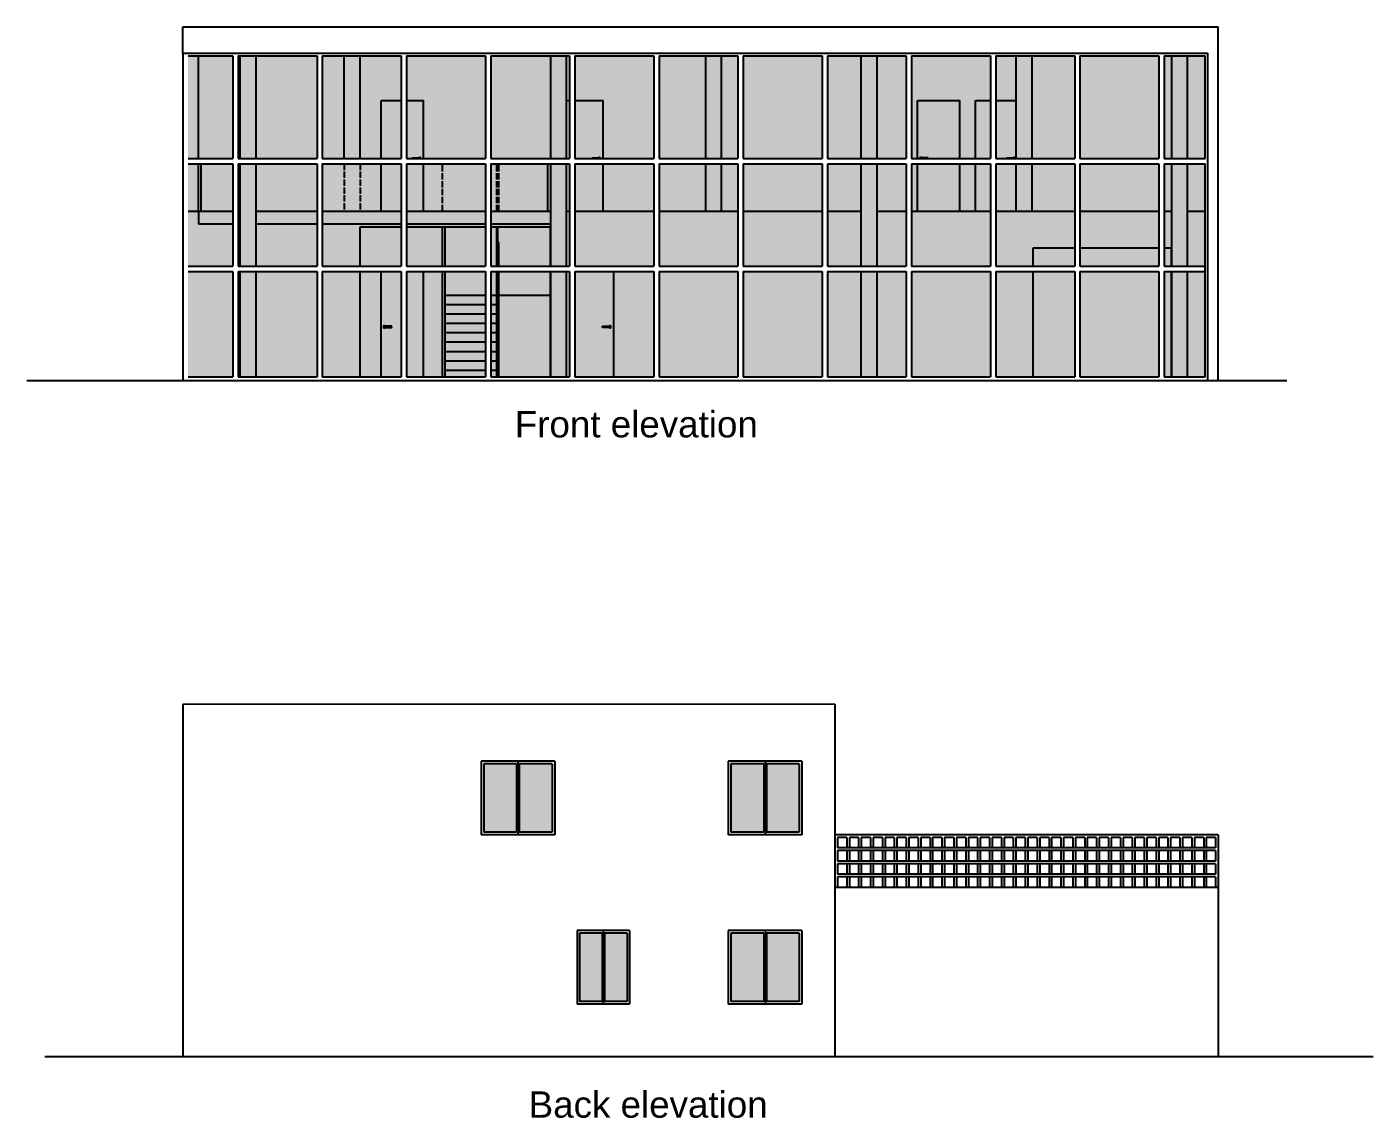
# Model space of a CAD drawing. Header units: millimetres. Extents: x 358 to 15620, y 1675 to 4228.
# Drawn here: x 6160 to 8718, y 1757 to 3831 of the extents above; entities that cross this region are included whole.
import ezdxf

# ---------------------------------------------------------------- set-up
doc = ezdxf.new("R2010")
doc.units = ezdxf.units.MM
doc.linetypes.add('ACAD_ISO02W100', pattern=[15, 12, -3])
for name, color, linetype in [('glass', 4, 'Continuous'), ('infissi', 8, 'Continuous'), ('linee a vista', 5, 'Continuous')]:
    doc.layers.add(name, color=color, linetype=linetype)
doc.styles.get("Standard").update_dxf_attribs({"font": 'arial.ttf'})

msp = doc.modelspace()

# ---------------------------------------------------------------- hatches: boundary and pattern name
at = {"layer": 'glass', "transparency": 33554470}
h = msp.add_hatch(color=256, dxfattribs=at)
h.dxf.hatch_style = 1
h.paths.add_polyline_path([(6551, 3776), (6466, 3776), (6466, 3581), (6551, 3581)])
h.paths.add_polyline_path([(6711, 3776), (6561, 3776), (6561, 3581), (6711, 3581)])
h.paths.add_polyline_path([(6871, 3776), (6721, 3776), (6721, 3581), (6871, 3581)])
h.paths.add_polyline_path([(7031, 3776), (6881, 3776), (6881, 3581), (7031, 3581)])
h.paths.add_polyline_path([(7191, 3776), (7041, 3776), (7041, 3581), (7191, 3581)])
h.paths.add_polyline_path([(7351, 3776), (7201, 3776), (7201, 3581), (7351, 3581)])
h.paths.add_polyline_path([(7511, 3776), (7361, 3776), (7361, 3581), (7511, 3581)])
h.paths.add_polyline_path([(7671, 3776), (7521, 3776), (7521, 3581), (7671, 3581)])
h.paths.add_polyline_path([(7831, 3776), (7681, 3776), (7681, 3581), (7831, 3581)])
h.paths.add_polyline_path([(7991, 3776), (7841, 3776), (7841, 3581), (7991, 3581)])
h.paths.add_polyline_path([(8151, 3776), (8001, 3776), (8001, 3581), (8151, 3581)])
h.paths.add_polyline_path([(8311, 3776), (8161, 3776), (8161, 3581), (8311, 3581)])
h.paths.add_polyline_path([(8398.8, 3776), (8321, 3776), (8321, 3581), (8398.8, 3581)])
h.paths.add_polyline_path([(8398.8, 3571), (8321, 3571), (8321, 3376), (8398.8, 3376)])
h.paths.add_polyline_path([(8311, 3571), (8161, 3571), (8161, 3376), (8311, 3376)])
h.paths.add_polyline_path([(8151, 3571), (8001, 3571), (8001, 3376), (8151, 3376)])
h.paths.add_polyline_path([(7991, 3571), (7841, 3571), (7841, 3376), (7991, 3376)])
h.paths.add_polyline_path([(7831, 3571), (7681, 3571), (7681, 3376), (7831, 3376)])
h.paths.add_polyline_path([(7671, 3571), (7521, 3571), (7521, 3376), (7671, 3376)])
h.paths.add_polyline_path([(7511, 3571), (7361, 3571), (7361, 3376), (7511, 3376)])
h.paths.add_polyline_path([(7351, 3571), (7201, 3571), (7201, 3376), (7351, 3376)])
h.paths.add_polyline_path([(7191, 3571), (7041, 3571), (7041, 3376), (7191, 3376)])
h.paths.add_polyline_path([(7031, 3571), (6881, 3571), (6881, 3376), (7031, 3376)])
h.paths.add_polyline_path([(6871, 3571), (6721, 3571), (6721, 3376), (6871, 3376)])
h.paths.add_polyline_path([(6711, 3571), (6561, 3571), (6561, 3376), (6711, 3376)])
h.paths.add_polyline_path([(6551, 3571), (6466, 3571), (6466, 3376), (6551, 3376)])
h.paths.add_polyline_path([(6551, 3366), (6466, 3366), (6466, 3166), (6551, 3166)])
h.paths.add_polyline_path([(6711, 3366), (6561, 3366), (6561, 3166), (6711, 3166)])
h.paths.add_polyline_path([(6871, 3366), (6721, 3366), (6721, 3166), (6871, 3166)])
h.paths.add_polyline_path([(7031, 3366), (6881, 3366), (6881, 3166), (7031, 3166)])
h.paths.add_polyline_path([(7191, 3366), (7041, 3366), (7041, 3166), (7191, 3166)])
h.paths.add_polyline_path([(7351, 3366), (7201, 3366), (7201, 3166), (7351, 3166)])
h.paths.add_polyline_path([(7511, 3366), (7361, 3366), (7361, 3166), (7511, 3166)])
h.paths.add_polyline_path([(7671, 3366), (7521, 3366), (7521, 3166), (7671, 3166)])
h.paths.add_polyline_path([(7831, 3366), (7681, 3366), (7681, 3166), (7831, 3166)])
h.paths.add_polyline_path([(7991, 3366), (7841, 3366), (7841, 3166), (7991, 3166)])
h.paths.add_polyline_path([(8151, 3366), (8001, 3366), (8001, 3166), (8151, 3166)])
h.paths.add_polyline_path([(8311, 3366), (8161, 3366), (8161, 3166), (8311, 3166)])
h.paths.add_polyline_path([(8398.8, 3366), (8321, 3366), (8321, 3166), (8398.8, 3166)])
at = {"layer": 'glass', "transparency": 33554483}
h = msp.add_hatch(color=256, dxfattribs=at)
h.dxf.hatch_style = 1
h.paths.add_polyline_path([(6792.8, 3571), (6762.8, 3571), (6762.8, 3481), (6792.8, 3481)])
h.paths.add_polyline_path([(6551, 3481), (6551, 3571), (6490.9, 3571), (6490.9, 3481)])
h.paths.add_polyline_path([(6561, 3571), (6561, 3481), (6564.5, 3481), (6564.5, 3571)])
h.paths.add_polyline_path([(6711, 3481), (6711, 3571), (6594.5, 3571), (6594.5, 3481)])
h.paths.add_polyline_path([(6721, 3571), (6721, 3481), (6762.8, 3481), (6762.8, 3571)])
h.paths.add_polyline_path([(6871, 3481), (6871, 3571), (6792.8, 3571), (6792.8, 3481)])
h.paths.add_polyline_path([(7041, 3571), (7041, 3481), (7149.6, 3481), (7149.6, 3571)])
h.paths.add_polyline_path([(7031, 3481), (7031, 3571), (6881, 3571), (6881, 3481)])
at = {"layer": 'glass', "transparency": 33554470}
h = msp.add_hatch(color=256, dxfattribs=at)
h.dxf.hatch_style = 1
h.paths.add_polyline_path([(7027.7, 2300.7), (7090.2, 2300.7), (7090.2, 2430.7), (7027.7, 2430.7)])
h.paths.add_polyline_path([(7157.7, 2430.7), (7095.2, 2430.7), (7095.2, 2300.7), (7157.7, 2300.7)])
h.paths.add_polyline_path([(7497.5, 2300.7), (7560, 2300.7), (7560, 2430.7), (7497.5, 2430.7)])
h.paths.add_polyline_path([(7565, 2300.7), (7627.5, 2300.7), (7627.5, 2430.7), (7565, 2430.7)])
h.paths.add_polyline_path([(7627.5, 2108.7), (7565, 2108.7), (7565, 1978.7), (7627.5, 1978.7)])
h.paths.add_polyline_path([(7560, 2108.7), (7497.5, 2108.7), (7497.5, 1978.7), (7560, 1978.7)])
h.paths.add_polyline_path([(7257.6, 1978.7), (7300.1, 1978.7), (7300.1, 2108.7), (7257.6, 2108.7)])
h.paths.add_polyline_path([(7252.6, 2108.7), (7210.1, 2108.7), (7210.1, 1978.7), (7252.6, 1978.7)])

# ---------------------------------------------------------------- linework, layer by layer
for p, q in [((6159.5, 3159), (8554.1, 3159)), ((8718.1, 1873.7), (6193.4, 1873.7))]:
    msp.add_line(p, q)
at = {"layer": 'infissi'}
for p, q in [((6833, 3691), (6871, 3691)), ((6833, 3581), (6833, 3691)), ((6881, 3691), (6913.2, 3691)), ((6913.2, 3581), (6913.2, 3691)), ((7184.6, 3691), (7191, 3691)), ((7201, 3691), (7254.9, 3691)), ((7254.9, 3581), (7254.9, 3691)), ((7852.4, 3691), (7932.6, 3691)), ((7852.4, 3581), (7852.4, 3691)), ((7932.6, 3581), (7932.6, 3691)), ((7962.6, 3691), (7991, 3691)), ((7962.6, 3581), (7962.6, 3691)), ((8001, 3691), (8039.9, 3691)), ((6891.9, 3581), (6891.9, 3582.2)), ((6891.9, 3582.2), (6906.9, 3582.2)), ((6906.9, 3582.2), (6906.9, 3581)), ((7233.6, 3581), (7233.6, 3582.2)), ((7233.6, 3582.2), (7248.6, 3582.2)), ((7248.6, 3582.2), (7248.6, 3581)), ((7872.4, 3582.2), (7857.4, 3582.2)), ((7857.4, 3582.2), (7857.4, 3581)), ((7872.4, 3581), (7872.4, 3582.2)), ((8021.5, 3581), (8021.5, 3582.2)), ((8021.5, 3582.2), (8036.5, 3582.2)), ((8036.5, 3582.2), (8036.5, 3581)), ((6833, 3481), (6833, 3571)), ((6913.2, 3481), (6913.2, 3571)), ((7254.9, 3481), (7254.9, 3571)), ((7852.4, 3481), (7852.4, 3571)), ((7932.6, 3481), (7932.6, 3571)), ((7962.6, 3481), (7962.6, 3571)), ((6833, 3166), (6833, 3366)), ((6913.2, 3166), (6913.2, 3366)), ((7274.9, 3166), (7274.9, 3366)), ((6833, 3166), (6833, 3261)), ((6853, 3262.2), (6838, 3262.2)), ((6838, 3262.2), (6838, 3259.7)), ((6838, 3259.7), (6853, 3259.7)), ((6853, 3259.7), (6853, 3262.2)), ((7253.6, 3259.7), (7253.6, 3262.2)), ((7253.6, 3262.2), (7268.6, 3262.2)), ((7268.6, 3259.7), (7253.6, 3259.7)), ((7268.6, 3262.2), (7268.6, 3259.7)), ((7022.7, 2435.7), (7022.7, 2295.7)), ((7162.7, 2435.7), (7022.7, 2435.7)), ((7027.7, 2430.7), (7027.7, 2300.7)), ((7090.2, 2430.7), (7027.7, 2430.7)), ((7090.2, 2430.7), (7090.2, 2300.7)), ((7092.7, 2435.7), (7092.7, 2295.7)), ((7157.7, 2430.7), (7095.2, 2430.7)), ((7095.2, 2430.7), (7095.2, 2300.7)), ((7157.7, 2430.7), (7157.7, 2300.7)), ((7162.7, 2435.7), (7162.7, 2295.7)), ((7492.5, 2435.7), (7492.5, 2295.7)), ((7632.5, 2435.7), (7492.5, 2435.7)), ((7497.5, 2430.7), (7497.5, 2300.7)), ((7560, 2430.7), (7497.5, 2430.7)), ((7560, 2430.7), (7560, 2300.7)), ((7562.5, 2435.7), (7562.5, 2295.7)), ((7627.5, 2430.7), (7565, 2430.7)), ((7565, 2430.7), (7565, 2300.7)), ((7627.5, 2430.7), (7627.5, 2300.7)), ((7632.5, 2435.7), (7632.5, 2295.7)), ((7162.7, 2295.7), (7022.7, 2295.7)), ((7090.2, 2300.7), (7027.7, 2300.7)), ((7157.7, 2300.7), (7095.2, 2300.7)), ((7632.5, 2295.7), (7492.5, 2295.7)), ((7560, 2300.7), (7497.5, 2300.7)), ((7627.5, 2300.7), (7565, 2300.7)), ((7205.1, 2113.7), (7205.1, 1973.7)), ((7305.1, 2113.7), (7205.1, 2113.7)), ((7210.1, 2108.7), (7210.1, 1978.7)), ((7252.6, 2108.7), (7210.1, 2108.7)), ((7252.6, 2108.7), (7252.6, 1978.7)), ((7255.1, 2113.7), (7255.1, 1973.7)), ((7300.1, 2108.7), (7257.6, 2108.7)), ((7257.6, 2108.7), (7257.6, 1978.7)), ((7300.1, 2108.7), (7300.1, 1978.7)), ((7305.1, 2113.7), (7305.1, 1973.7)), ((7492.5, 2113.7), (7492.5, 1973.7)), ((7632.5, 2113.7), (7492.5, 2113.7)), ((7497.5, 2108.7), (7497.5, 1978.7)), ((7560, 2108.7), (7497.5, 2108.7)), ((7560, 2108.7), (7560, 1978.7)), ((7562.5, 2113.7), (7562.5, 1973.7)), ((7627.5, 2108.7), (7565, 2108.7)), ((7565, 2108.7), (7565, 1978.7)), ((7627.5, 2108.7), (7627.5, 1978.7)), ((7632.5, 2113.7), (7632.5, 1973.7)), ((7305.1, 1973.7), (7205.1, 1973.7)), ((7252.6, 1978.7), (7210.1, 1978.7)), ((7300.1, 1978.7), (7257.6, 1978.7)), ((7632.5, 1973.7), (7492.5, 1973.7)), ((7560, 1978.7), (7497.5, 1978.7)), ((7627.5, 1978.7), (7565, 1978.7))]:
    msp.add_line(p, q, dxfattribs=at)
for centre, start, end in [((6905.9, 3581), 0, 141.3178), ((7247.6, 3581), 0, 141.3178), ((7858.4, 3581), 38.6822, 180), ((8035.5, 3581), 0, 141.3178), ((6839, 3261), 38.6822, 321.3178), ((7267.6, 3261), 218.6822, 141.3178)]:
    msp.add_arc(centre, 2, start, end, dxfattribs=at)
at = {"layer": 'linee a vista'}
for p, q in [((6456, 3781), (6456, 3831)), ((6456, 3831), (8423.8, 3831)), ((8423.8, 3159), (8423.8, 3831)), ((6456, 3781), (8403.8, 3781)), ((6456, 3781), (6456, 3159)), ((6466, 3776), (6551, 3776)), ((6485.9, 3581), (6485.9, 3776)), ((6551, 3776), (6551, 3581)), ((6561, 3776), (6561, 3581)), ((6561, 3776), (6711, 3776)), ((6564.5, 3776), (6564.5, 3581)), ((6594.5, 3776), (6594.5, 3581)), ((6711, 3776), (6711, 3581)), ((6721, 3776), (6721, 3581)), ((6721, 3776), (6871, 3776)), ((6762.8, 3581), (6762.8, 3776)), ((6792.8, 3581), (6792.8, 3776)), ((6871, 3776), (6871, 3581)), ((6881, 3776), (6881, 3581)), ((6881, 3776), (7031, 3776)), ((7031, 3776), (7031, 3581)), ((7041, 3776), (7041, 3581)), ((7041, 3776), (7191, 3776)), ((7154.7, 3776), (7154.7, 3581)), ((7184.7, 3776), (7184.7, 3581)), ((7191, 3776), (7191, 3581)), ((7201, 3776), (7201, 3581)), ((7201, 3776), (7351, 3776)), ((7351, 3776), (7351, 3581)), ((7361, 3776), (7361, 3581)), ((7361, 3776), (7511, 3776)), ((7449.7, 3581), (7449.7, 3776)), ((7479.7, 3581), (7479.7, 3776)), ((7511, 3776), (7511, 3581)), ((7521, 3776), (7521, 3581)), ((7521, 3776), (7671, 3776)), ((7671, 3776), (7671, 3581)), ((7681, 3776), (7681, 3581)), ((7681, 3776), (7831, 3776)), ((7744.8, 3776), (7744.8, 3581)), ((7774.8, 3776), (7774.8, 3581)), ((7831, 3776), (7831, 3581)), ((7841, 3776), (7841, 3581)), ((7841, 3776), (7991, 3776)), ((7991, 3776), (7991, 3581)), ((8001, 3776), (8001, 3581)), ((8001, 3776), (8151, 3776)), ((8039.9, 3581), (8039.9, 3776)), ((8069.9, 3581), (8069.9, 3776)), ((8151, 3776), (8151, 3581)), ((8161, 3776), (8161, 3581)), ((8161, 3776), (8311, 3776)), ((8311, 3776), (8311, 3581)), ((8321, 3776), (8321, 3581)), ((8321, 3776), (8398.8, 3776)), ((8335, 3776), (8335, 3581)), ((8365, 3776), (8365, 3581)), ((8398.8, 3581), (8398.8, 3776)), ((8403.8, 3159), (8403.8, 3781)), ((6466, 3581), (6551, 3581)), ((6466, 3571), (6551, 3571)), ((6485.9, 3581), (6551, 3581)), ((6485.9, 3481), (6485.9, 3571)), ((6490.9, 3481), (6490.9, 3571)), ((6551, 3571), (6551, 3376)), ((6561, 3581), (6711, 3581)), ((6561, 3581), (6564.5, 3581)), ((6561, 3571), (6561, 3376)), ((6561, 3571), (6711, 3571)), ((6564.5, 3571), (6564.5, 3376)), ((6594.5, 3581), (6711, 3581)), ((6594.5, 3571), (6594.5, 3376)), ((6711, 3571), (6711, 3376)), ((6721, 3581), (6871, 3581)), ((6721, 3581), (6871, 3581)), ((6721, 3571), (6871, 3571)), ((6721, 3571), (6721, 3376)), ((6871, 3571), (6871, 3376)), ((6881, 3581), (7031, 3581)), ((6881, 3581), (7031, 3581)), ((6881, 3571), (6881, 3376)), ((6881, 3571), (7031, 3571)), ((7031, 3571), (7031, 3376)), ((7041, 3581), (7191, 3581)), ((7041, 3581), (7154.6, 3581)), ((7041, 3571), (7191, 3571)), ((7041, 3571), (7041, 3376)), ((7149.6, 3481), (7149.6, 3571)), ((7154.7, 3571), (7154.7, 3376)), ((7184.7, 3571), (7184.7, 3376)), ((7191, 3571), (7191, 3376)), ((7201, 3581), (7351, 3581)), ((7201, 3571), (7351, 3571)), ((7201, 3571), (7201, 3376)), ((7351, 3571), (7351, 3376)), ((7361, 3581), (7511, 3581)), ((7361, 3571), (7361, 3376)), ((7361, 3571), (7511, 3571)), ((7449.7, 3481), (7449.7, 3571)), ((7479.7, 3481), (7479.7, 3571)), ((7511, 3571), (7511, 3376)), ((7521, 3581), (7671, 3581)), ((7521, 3571), (7671, 3571)), ((7521, 3571), (7521, 3376)), ((7671, 3571), (7671, 3376)), ((7681, 3581), (7831, 3581)), ((7681, 3571), (7831, 3571)), ((7681, 3571), (7681, 3376)), ((7744.8, 3571), (7744.8, 3376)), ((7774.8, 3571), (7774.8, 3376)), ((7831, 3571), (7831, 3376)), ((7841, 3581), (7991, 3581)), ((7841, 3571), (7991, 3571)), ((7841, 3571), (7841, 3376)), ((7991, 3571), (7991, 3376)), ((8001, 3581), (8151, 3581)), ((8001, 3571), (8151, 3571)), ((8001, 3571), (8001, 3376)), ((8039.9, 3481), (8039.9, 3571)), ((8069.9, 3481), (8069.9, 3571)), ((8151, 3571), (8151, 3376)), ((8161, 3581), (8311, 3581)), ((8161, 3571), (8311, 3571)), ((8161, 3571), (8161, 3376)), ((8311, 3571), (8311, 3376)), ((8321, 3581), (8398.8, 3581)), ((8321, 3571), (8398.8, 3571)), ((8321, 3571), (8321, 3376)), ((8335, 3571), (8335, 3376)), ((8365, 3571), (8365, 3376)), ((8398.8, 3166), (8398.8, 3571)), ((6466, 3481), (6551, 3481)), ((6485.9, 3481), (6485.9, 3457)), ((6561, 3481), (6564.5, 3481)), ((6594.5, 3481), (6711, 3481)), ((6721, 3481), (6871, 3481)), ((6881, 3481), (7031, 3481)), ((7041, 3481), (7154.7, 3481)), ((7154.6, 3481), (7154.6, 3457)), ((7184.7, 3481), (7191, 3481)), ((7201, 3481), (7351, 3481)), ((7361, 3481), (7511, 3481)), ((7521, 3481), (7671, 3481)), ((7681, 3481), (7744.8, 3481)), ((7774.8, 3481), (7831, 3481)), ((7841, 3481), (7991, 3481)), ((8001, 3481), (8151, 3481)), ((8161, 3481), (8311, 3481)), ((8321, 3481), (8335, 3481)), ((8365, 3481), (8398.8, 3481)), ((6485.9, 3457), (6551, 3457)), ((6561, 3457), (6564.5, 3457)), ((6594.5, 3457), (6711, 3457)), ((6721, 3457), (6871, 3457)), ((6881, 3457), (7031, 3457)), ((7041, 3457), (7154.6, 3457)), ((6792.8, 3451), (6871, 3451)), ((6792.8, 3376), (6792.8, 3451)), ((6881, 3451), (7031, 3451)), ((6949.7, 3376), (6949.7, 3451)), ((6954.7, 3376), (6954.7, 3451)), ((7041, 3451), (7154.7, 3451)), ((7052.7, 3376), (7052.7, 3451)), ((7054.7, 3421.2), (7054.7, 3451)), ((7154.7, 3376), (7154.7, 3451)), ((7052.7, 3421.2), (7056.7, 3421.3)), ((7056.7, 3376), (7056.7, 3421.3)), ((8072.2, 3411), (8151, 3411)), ((8072.2, 3376), (8072.2, 3411)), ((8161, 3411), (8311, 3411)), ((8321, 3411), (8335, 3411)), ((8335, 3376), (8335, 3411)), ((6466, 3376), (6551, 3376)), ((6466, 3366), (6551, 3366)), ((6551, 3366), (6551, 3166)), ((6561, 3376), (6711, 3376)), ((6561, 3366), (6711, 3366)), ((6561, 3366), (6561, 3166)), ((6564.5, 3366), (6564.5, 3166)), ((6594.5, 3366), (6594.5, 3166)), ((6711, 3366), (6711, 3166)), ((6721, 3376), (6871, 3376)), ((6721, 3366), (6721, 3166)), ((6721, 3366), (6871, 3366)), ((6792.8, 3166), (6792.8, 3366)), ((6871, 3366), (6871, 3166)), ((6881, 3376), (7031, 3376)), ((6881, 3366), (7031, 3366)), ((6881, 3366), (6881, 3166)), ((6949.7, 3166), (6949.7, 3366)), ((6954.7, 3166), (6954.7, 3366)), ((7031, 3366), (7031, 3166)), ((7041, 3376), (7191, 3376)), ((7041, 3366), (7191, 3366)), ((7041, 3366), (7041, 3166)), ((7052.7, 3166), (7052.7, 3366)), ((7056.7, 3166), (7056.7, 3366)), ((7154.7, 3166), (7154.7, 3366)), ((7154.7, 3366), (7154.7, 3166)), ((7184.7, 3366), (7184.7, 3166)), ((7191, 3366), (7191, 3166)), ((7201, 3376), (7351, 3376)), ((7201, 3366), (7351, 3366)), ((7201, 3366), (7201, 3166)), ((7351, 3366), (7351, 3166)), ((7361, 3376), (7511, 3376)), ((7361, 3366), (7511, 3366)), ((7361, 3366), (7361, 3166)), ((7511, 3366), (7511, 3166)), ((7521, 3376), (7671, 3376)), ((7521, 3366), (7521, 3166)), ((7521, 3366), (7671, 3366)), ((7671, 3366), (7671, 3166)), ((7681, 3376), (7831, 3376)), ((7681, 3366), (7831, 3366)), ((7681, 3366), (7681, 3166)), ((7744.8, 3366), (7744.8, 3166)), ((7774.8, 3366), (7774.8, 3166)), ((7831, 3366), (7831, 3166)), ((7841, 3376), (7991, 3376)), ((7841, 3366), (7991, 3366)), ((7841, 3366), (7841, 3166)), ((7991, 3366), (7991, 3166)), ((8001, 3376), (8151, 3376)), ((8001, 3366), (8151, 3366)), ((8001, 3366), (8001, 3166)), ((8072.2, 3166), (8072.2, 3366)), ((8151, 3366), (8151, 3166)), ((8161, 3376), (8311, 3376)), ((8161, 3366), (8311, 3366)), ((8161, 3366), (8161, 3166)), ((8311, 3366), (8311, 3166)), ((8321, 3376), (8398.8, 3376)), ((8321, 3366), (8398.8, 3366)), ((8321, 3366), (8321, 3166)), ((8335, 3166), (8335, 3366)), ((8335, 3366), (8335, 3166)), ((8365, 3366), (8365, 3166)), ((6954.7, 3321.2), (7031, 3321.2)), ((6954.7, 3303.4), (7031, 3303.4)), ((7041, 3321.2), (7052.7, 3321.2)), ((7041, 3303.4), (7052.7, 3303.4)), ((7056.7, 3321.3), (7154.7, 3321.2)), ((6954.7, 3285.6), (7031, 3285.6)), ((7041, 3285.6), (7052.7, 3285.6)), ((6954.7, 3267.8), (7031, 3267.8)), ((6954.7, 3250), (7031, 3250)), ((7041, 3267.8), (7052.7, 3267.8)), ((7041, 3250), (7052.7, 3250)), ((6954.7, 3232.2), (7031, 3232.2)), ((7041, 3232.2), (7052.7, 3232.2)), ((6954.7, 3214.4), (7031, 3214.4)), ((7041, 3214.4), (7052.7, 3214.4)), ((6954.7, 3196.6), (7031, 3196.6)), ((6954.7, 3178.8), (7031, 3178.8)), ((7041, 3196.6), (7052.7, 3196.6)), ((7041, 3178.8), (7052.7, 3178.8)), ((6466, 3166), (6551, 3166)), ((6561, 3166), (6711, 3166)), ((6721, 3166), (6871, 3166)), ((6881, 3166), (7031, 3166)), ((7041, 3166), (7191, 3166)), ((7201, 3166), (7351, 3166)), ((7361, 3166), (7511, 3166)), ((7521, 3166), (7671, 3166)), ((7681, 3166), (7831, 3166)), ((7841, 3166), (7991, 3166)), ((8001, 3166), (8151, 3166)), ((8161, 3166), (8311, 3166)), ((8321, 3166), (8398.8, 3166)), ((7695.1, 2544), (6456, 2543.5)), ((6456, 2543.5), (6456, 1873.7)), ((7695.1, 2544), (7695.1, 1873.7)), ((8423.8, 2295.7), (7695.1, 2295.7)), ((7700.1, 2290.7), (7700.1, 2270.7)), ((7717.7, 2290.7), (7700.1, 2290.7)), ((7717.7, 2290.7), (7717.7, 2270.7)), ((7722.7, 2290.7), (7722.7, 2270.7)), ((7740.3, 2290.7), (7722.7, 2290.7)), ((7740.3, 2290.7), (7740.3, 2270.7)), ((7745.3, 2290.7), (7745.3, 2270.7)), ((7762.9, 2290.7), (7745.3, 2290.7)), ((7762.9, 2290.7), (7762.9, 2270.7)), ((7767.9, 2290.7), (7767.9, 2270.7)), ((7785.6, 2290.7), (7767.9, 2290.7)), ((7785.6, 2290.7), (7785.6, 2270.7)), ((7790.6, 2290.7), (7790.6, 2270.7)), ((7808.2, 2290.7), (7790.6, 2290.7)), ((7808.2, 2290.7), (7808.2, 2270.7)), ((7813.2, 2290.7), (7813.2, 2270.7)), ((7830.8, 2290.7), (7813.2, 2290.7)), ((7830.8, 2290.7), (7830.8, 2270.7)), ((7835.8, 2290.7), (7835.8, 2270.7)), ((7853.4, 2290.7), (7835.8, 2290.7)), ((7853.4, 2290.7), (7853.4, 2270.7)), ((7858.4, 2290.7), (7858.4, 2270.7)), ((7876, 2290.7), (7858.4, 2290.7)), ((7876, 2290.7), (7876, 2270.7)), ((7881, 2290.7), (7881, 2270.7)), ((7898.6, 2290.7), (7881, 2290.7)), ((7898.6, 2290.7), (7898.6, 2270.7)), ((7903.6, 2290.7), (7903.6, 2270.7)), ((7921.3, 2290.7), (7903.6, 2290.7)), ((7921.3, 2290.7), (7921.3, 2270.7)), ((7926.3, 2290.7), (7926.3, 2270.7)), ((7943.9, 2290.7), (7926.3, 2290.7)), ((7943.9, 2290.7), (7943.9, 2270.7)), ((7948.9, 2290.7), (7948.9, 2270.7)), ((7966.5, 2290.7), (7948.9, 2290.7)), ((7966.5, 2290.7), (7966.5, 2270.7)), ((7971.5, 2290.7), (7971.5, 2270.7)), ((7989.1, 2290.7), (7971.5, 2290.7)), ((7989.1, 2290.7), (7989.1, 2270.7)), ((7994.1, 2290.7), (7994.1, 2270.7)), ((8011.7, 2290.7), (7994.1, 2290.7)), ((8011.7, 2290.7), (8011.7, 2270.7)), ((8016.7, 2290.7), (8016.7, 2270.7)), ((8034.3, 2290.7), (8016.7, 2290.7)), ((8034.3, 2290.7), (8034.3, 2270.7)), ((8039.3, 2290.7), (8039.3, 2270.7)), ((8057, 2290.7), (8039.3, 2290.7)), ((8057, 2290.7), (8057, 2270.7)), ((8062, 2290.7), (8062, 2270.7)), ((8079.6, 2290.7), (8062, 2290.7)), ((8079.6, 2290.7), (8079.6, 2270.7)), ((8084.6, 2290.7), (8084.6, 2270.7)), ((8102.2, 2290.7), (8084.6, 2290.7)), ((8102.2, 2290.7), (8102.2, 2270.7)), ((8107.2, 2290.7), (8107.2, 2270.7)), ((8124.8, 2290.7), (8107.2, 2290.7)), ((8124.8, 2290.7), (8124.8, 2270.7)), ((8129.8, 2290.7), (8129.8, 2270.7)), ((8147.4, 2290.7), (8129.8, 2290.7)), ((8147.4, 2290.7), (8147.4, 2270.7)), ((8152.4, 2290.7), (8152.4, 2270.7)), ((8170, 2290.7), (8152.4, 2290.7)), ((8170, 2290.7), (8170, 2270.7)), ((8175, 2290.7), (8175, 2270.7)), ((8192.6, 2290.7), (8175, 2290.7)), ((8192.6, 2290.7), (8192.6, 2270.7)), ((8197.6, 2290.7), (8197.6, 2270.7)), ((8215.3, 2290.7), (8197.6, 2290.7)), ((8215.3, 2290.7), (8215.3, 2270.7)), ((8220.3, 2290.7), (8220.3, 2270.7)), ((8237.9, 2290.7), (8220.3, 2290.7)), ((8237.9, 2290.7), (8237.9, 2270.7)), ((8242.9, 2290.7), (8242.9, 2270.7)), ((8260.5, 2290.7), (8242.9, 2290.7)), ((8260.5, 2290.7), (8260.5, 2270.7)), ((8265.5, 2290.7), (8265.5, 2270.7)), ((8283.1, 2290.7), (8265.5, 2290.7)), ((8283.1, 2290.7), (8283.1, 2270.7)), ((8288.1, 2290.7), (8288.1, 2270.7)), ((8305.7, 2290.7), (8288.1, 2290.7)), ((8305.7, 2290.7), (8305.7, 2270.7)), ((8310.7, 2290.7), (8310.7, 2270.7)), ((8328.3, 2290.7), (8310.7, 2290.7)), ((8328.3, 2290.7), (8328.3, 2270.7)), ((8333.3, 2290.7), (8333.3, 2270.7)), ((8351, 2290.7), (8333.3, 2290.7)), ((8351, 2290.7), (8351, 2270.7)), ((8356, 2290.7), (8356, 2270.7)), ((8373.6, 2290.7), (8356, 2290.7)), ((8373.6, 2290.7), (8373.6, 2270.7)), ((8378.6, 2290.7), (8378.6, 2270.7)), ((8396.2, 2290.7), (8378.6, 2290.7)), ((8396.2, 2290.7), (8396.2, 2270.7)), ((8418.8, 2290.7), (8401.2, 2290.7)), ((8401.2, 2290.7), (8401.2, 2270.7)), ((8418.8, 2290.7), (8418.8, 2270.7)), ((8423.8, 2295.7), (8423.8, 1873.7)), ((8418.8, 2270.7), (7700.1, 2270.7)), ((8418.8, 2265.7), (7700.1, 2265.7)), ((7700.1, 2265.7), (7700.1, 2245.7)), ((7717.7, 2265.7), (7717.7, 2245.7)), ((7722.7, 2265.7), (7722.7, 2245.7)), ((7740.3, 2265.7), (7740.3, 2245.7)), ((7745.3, 2265.7), (7745.3, 2245.7)), ((7762.9, 2265.7), (7762.9, 2245.7)), ((7767.9, 2265.7), (7767.9, 2245.7)), ((7785.6, 2265.7), (7785.6, 2245.7)), ((7790.6, 2265.7), (7790.6, 2245.7)), ((7808.2, 2265.7), (7808.2, 2245.7)), ((7813.2, 2265.7), (7813.2, 2245.7)), ((7830.8, 2265.7), (7830.8, 2245.7)), ((7835.8, 2265.7), (7835.8, 2245.7)), ((7853.4, 2265.7), (7853.4, 2245.7)), ((7858.4, 2265.7), (7858.4, 2245.7)), ((7876, 2265.7), (7876, 2245.7)), ((7881, 2265.7), (7881, 2245.7)), ((7898.6, 2265.7), (7898.6, 2245.7)), ((7903.6, 2265.7), (7903.6, 2245.7)), ((7921.3, 2265.7), (7921.3, 2245.7)), ((7926.3, 2265.7), (7926.3, 2245.7)), ((7943.9, 2265.7), (7943.9, 2245.7)), ((7948.9, 2265.7), (7948.9, 2245.7)), ((7966.5, 2265.7), (7966.5, 2245.7)), ((7971.5, 2265.7), (7971.5, 2245.7)), ((7989.1, 2265.7), (7989.1, 2245.7)), ((7994.1, 2265.7), (7994.1, 2245.7)), ((8011.7, 2265.7), (8011.7, 2245.7)), ((8016.7, 2265.7), (8016.7, 2245.7)), ((8034.3, 2265.7), (8034.3, 2245.7)), ((8039.3, 2265.7), (8039.3, 2245.7)), ((8057, 2265.7), (8057, 2245.7)), ((8062, 2265.7), (8062, 2245.7)), ((8079.6, 2265.7), (8079.6, 2245.7)), ((8084.6, 2265.7), (8084.6, 2245.7)), ((8102.2, 2265.7), (8102.2, 2245.7)), ((8107.2, 2265.7), (8107.2, 2245.7)), ((8124.8, 2265.7), (8124.8, 2245.7)), ((8129.8, 2265.7), (8129.8, 2245.7)), ((8147.4, 2265.7), (8147.4, 2245.7)), ((8152.4, 2265.7), (8152.4, 2245.7)), ((8170, 2265.7), (8170, 2245.7)), ((8175, 2265.7), (8175, 2245.7)), ((8192.6, 2265.7), (8192.6, 2245.7)), ((8197.6, 2265.7), (8197.6, 2245.7)), ((8215.3, 2265.7), (8215.3, 2245.7)), ((8220.3, 2265.7), (8220.3, 2245.7)), ((8237.9, 2265.7), (8237.9, 2245.7)), ((8242.9, 2265.7), (8242.9, 2245.7)), ((8260.5, 2265.7), (8260.5, 2245.7)), ((8265.5, 2265.7), (8265.5, 2245.7)), ((8283.1, 2265.7), (8283.1, 2245.7)), ((8288.1, 2265.7), (8288.1, 2245.7)), ((8305.7, 2265.7), (8305.7, 2245.7)), ((8310.7, 2265.7), (8310.7, 2245.7)), ((8328.3, 2265.7), (8328.3, 2245.7)), ((8333.3, 2265.7), (8333.3, 2245.7)), ((8351, 2265.7), (8351, 2245.7)), ((8356, 2265.7), (8356, 2245.7)), ((8373.6, 2265.7), (8373.6, 2245.7)), ((8378.6, 2265.7), (8378.6, 2245.7)), ((8396.2, 2265.7), (8396.2, 2245.7)), ((8401.2, 2265.7), (8401.2, 2245.7)), ((8418.8, 2265.7), (8418.8, 2245.7)), ((8418.8, 2245.7), (7700.1, 2245.7)), ((8418.8, 2240.7), (7700.1, 2240.7)), ((7700.1, 2240.7), (7700.1, 2220.7)), ((7717.7, 2240.7), (7717.7, 2220.7)), ((7722.7, 2240.7), (7722.7, 2220.7)), ((7740.3, 2240.7), (7740.3, 2220.7)), ((7745.3, 2240.7), (7745.3, 2220.7)), ((7762.9, 2240.7), (7762.9, 2220.7)), ((7767.9, 2240.7), (7767.9, 2220.7)), ((7785.6, 2240.7), (7785.6, 2220.7)), ((7790.6, 2240.7), (7790.6, 2220.7)), ((7808.2, 2240.7), (7808.2, 2220.7)), ((7813.2, 2240.7), (7813.2, 2220.7)), ((7830.8, 2240.7), (7830.8, 2220.7)), ((7835.8, 2240.7), (7835.8, 2220.7)), ((7853.4, 2240.7), (7853.4, 2220.7)), ((7858.4, 2240.7), (7858.4, 2220.7)), ((7876, 2240.7), (7876, 2220.7)), ((7881, 2240.7), (7881, 2220.7)), ((7898.6, 2240.7), (7898.6, 2220.7)), ((7903.6, 2240.7), (7903.6, 2220.7)), ((7921.3, 2240.7), (7921.3, 2220.7)), ((7926.3, 2240.7), (7926.3, 2220.7)), ((7943.9, 2240.7), (7943.9, 2220.7)), ((7948.9, 2240.7), (7948.9, 2220.7)), ((7966.5, 2240.7), (7966.5, 2220.7)), ((7971.5, 2240.7), (7971.5, 2220.7)), ((7989.1, 2240.7), (7989.1, 2220.7)), ((7994.1, 2240.7), (7994.1, 2220.7)), ((8011.7, 2240.7), (8011.7, 2220.7)), ((8016.7, 2240.7), (8016.7, 2220.7)), ((8034.3, 2240.7), (8034.3, 2220.7)), ((8039.3, 2240.7), (8039.3, 2220.7)), ((8057, 2240.7), (8057, 2220.7)), ((8062, 2240.7), (8062, 2220.7)), ((8079.6, 2240.7), (8079.6, 2220.7)), ((8084.6, 2240.7), (8084.6, 2220.7)), ((8102.2, 2240.7), (8102.2, 2220.7)), ((8107.2, 2240.7), (8107.2, 2220.7)), ((8124.8, 2240.7), (8124.8, 2220.7)), ((8129.8, 2240.7), (8129.8, 2220.7)), ((8147.4, 2240.7), (8147.4, 2220.7)), ((8152.4, 2240.7), (8152.4, 2220.7)), ((8170, 2240.7), (8170, 2220.7)), ((8175, 2240.7), (8175, 2220.7)), ((8192.6, 2240.7), (8192.6, 2220.7)), ((8197.6, 2240.7), (8197.6, 2220.7)), ((8215.3, 2240.7), (8215.3, 2220.7)), ((8220.3, 2240.7), (8220.3, 2220.7)), ((8237.9, 2240.7), (8237.9, 2220.7)), ((8242.9, 2240.7), (8242.9, 2220.7)), ((8260.5, 2240.7), (8260.5, 2220.7)), ((8265.5, 2240.7), (8265.5, 2220.7)), ((8283.1, 2240.7), (8283.1, 2220.7)), ((8288.1, 2240.7), (8288.1, 2220.7)), ((8305.7, 2240.7), (8305.7, 2220.7)), ((8310.7, 2240.7), (8310.7, 2220.7)), ((8328.3, 2240.7), (8328.3, 2220.7)), ((8333.3, 2240.7), (8333.3, 2220.7)), ((8351, 2240.7), (8351, 2220.7)), ((8356, 2240.7), (8356, 2220.7)), ((8373.6, 2240.7), (8373.6, 2220.7)), ((8378.6, 2240.7), (8378.6, 2220.7)), ((8396.2, 2240.7), (8396.2, 2220.7)), ((8401.2, 2240.7), (8401.2, 2220.7)), ((8418.8, 2240.7), (8418.8, 2220.7)), ((8418.8, 2220.7), (7700.1, 2220.7)), ((8418.8, 2215.7), (7700.1, 2215.7)), ((7700.1, 2215.7), (7700.1, 2195.7)), ((7717.7, 2215.7), (7717.7, 2195.7)), ((7722.7, 2215.7), (7722.7, 2195.7)), ((7740.3, 2215.7), (7740.3, 2195.7)), ((7745.3, 2215.7), (7745.3, 2195.7)), ((7762.9, 2215.7), (7762.9, 2195.7)), ((7767.9, 2215.7), (7767.9, 2195.7)), ((7785.6, 2215.7), (7785.6, 2195.7)), ((7790.6, 2215.7), (7790.6, 2195.7)), ((7808.2, 2215.7), (7808.2, 2195.7)), ((7813.2, 2215.7), (7813.2, 2195.7)), ((7830.8, 2215.7), (7830.8, 2195.7)), ((7835.8, 2215.7), (7835.8, 2195.7)), ((7853.4, 2215.7), (7853.4, 2195.7)), ((7858.4, 2215.7), (7858.4, 2195.7)), ((7876, 2215.7), (7876, 2195.7)), ((7881, 2215.7), (7881, 2195.7)), ((7898.6, 2215.7), (7898.6, 2195.7)), ((7903.6, 2215.7), (7903.6, 2195.7)), ((7921.3, 2215.7), (7921.3, 2195.7)), ((7926.3, 2215.7), (7926.3, 2195.7)), ((7943.9, 2215.7), (7943.9, 2195.7)), ((7948.9, 2215.7), (7948.9, 2195.7)), ((7966.5, 2215.7), (7966.5, 2195.7)), ((7971.5, 2215.7), (7971.5, 2195.7)), ((7989.1, 2215.7), (7989.1, 2195.7)), ((7994.1, 2215.7), (7994.1, 2195.7)), ((8011.7, 2215.7), (8011.7, 2195.7)), ((8016.7, 2215.7), (8016.7, 2195.7)), ((8034.3, 2215.7), (8034.3, 2195.7)), ((8039.3, 2215.7), (8039.3, 2195.7)), ((8057, 2215.7), (8057, 2195.7)), ((8062, 2215.7), (8062, 2195.7)), ((8079.6, 2215.7), (8079.6, 2195.7)), ((8084.6, 2215.7), (8084.6, 2195.7)), ((8102.2, 2215.7), (8102.2, 2195.7)), ((8107.2, 2215.7), (8107.2, 2195.7)), ((8124.8, 2215.7), (8124.8, 2195.7)), ((8129.8, 2215.7), (8129.8, 2195.7)), ((8147.4, 2215.7), (8147.4, 2195.7)), ((8152.4, 2215.7), (8152.4, 2195.7)), ((8170, 2215.7), (8170, 2195.7)), ((8175, 2215.7), (8175, 2195.7)), ((8192.6, 2215.7), (8192.6, 2195.7)), ((8197.6, 2215.7), (8197.6, 2195.7)), ((8215.3, 2215.7), (8215.3, 2195.7)), ((8220.3, 2215.7), (8220.3, 2195.7)), ((8237.9, 2215.7), (8237.9, 2195.7)), ((8242.9, 2215.7), (8242.9, 2195.7)), ((8260.5, 2215.7), (8260.5, 2195.7)), ((8265.5, 2215.7), (8265.5, 2195.7)), ((8283.1, 2215.7), (8283.1, 2195.7)), ((8288.1, 2215.7), (8288.1, 2195.7)), ((8305.7, 2215.7), (8305.7, 2195.7)), ((8310.7, 2215.7), (8310.7, 2195.7)), ((8328.3, 2215.7), (8328.3, 2195.7)), ((8333.3, 2215.7), (8333.3, 2195.7)), ((8351, 2215.7), (8351, 2195.7)), ((8356, 2215.7), (8356, 2195.7)), ((8373.6, 2215.7), (8373.6, 2195.7)), ((8378.6, 2215.7), (8378.6, 2195.7)), ((8396.2, 2215.7), (8396.2, 2195.7)), ((8401.2, 2215.7), (8401.2, 2195.7)), ((8418.8, 2215.7), (8418.8, 2195.7)), ((8423.8, 2195.7), (7695.1, 2195.7))]:
    msp.add_line(p, q, dxfattribs=at)
at = {"layer": 'linee a vista', "linetype": 'ACAD_ISO02W100'}
for p, q in [((6762.8, 3571), (6762.8, 3481)), ((6792.8, 3571), (6792.8, 3481)), ((6949.6, 3481), (6949.6, 3571)), ((7052.7, 3481), (7052.7, 3571)), ((7056.7, 3481), (7056.7, 3571))]:
    msp.add_line(p, q, dxfattribs=at)

# ---------------------------------------------------------------- texts
at = {"layer": 'linee a vista', "color": 3, "linetype": 'ACAD_ISO02W100', "lineweight": 0, "char_height": 50, "attachment_point": 1}
for s, insert in [('Front elevation', (7086.8, 3100.9)), ('Back elevation', (7113.2, 1808))]:
    msp.add_mtext_dynamic_manual_height_columns(s, width=567.984, gutter_width=12.5, heights=[0], dxfattribs=dict(at, insert=insert))

doc.saveas('drawing.dxf')
